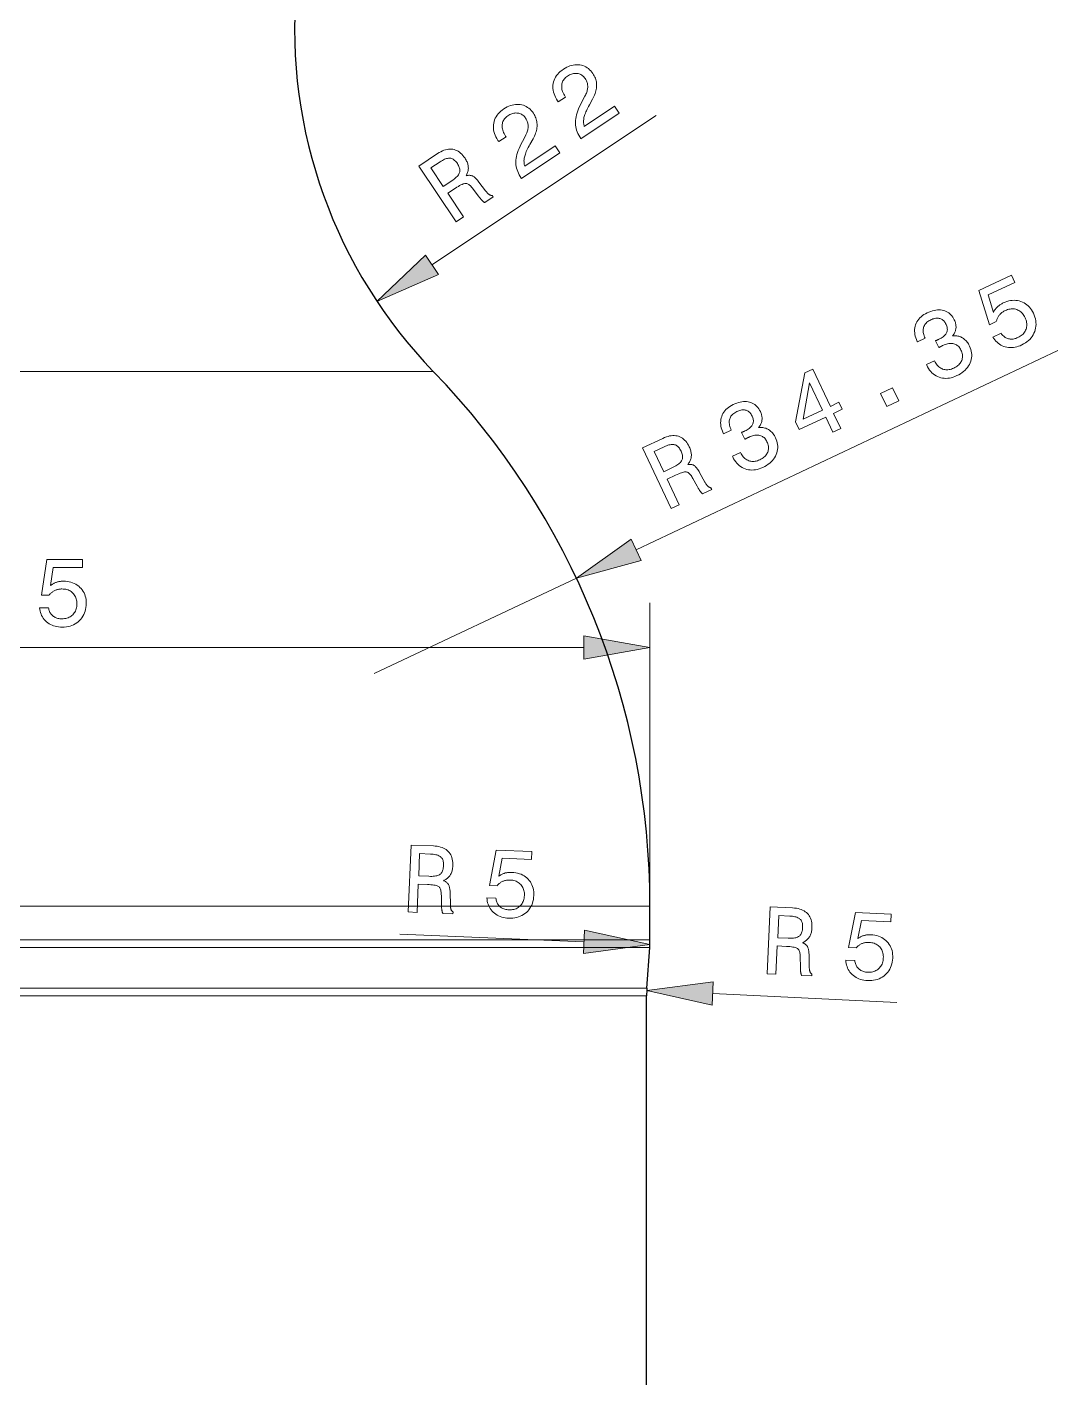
# Model space of a CAD drawing. Extents: x 0 to 297, y 0 to 420.
# Drawn here: x 115.4 to 161.5, y 269.3 to 329.7 of the extents above; entities that cross this region are included whole.
import ezdxf

# ---------------------------------------------------------------- set-up
doc = ezdxf.new("R2010")
doc.units = 0

msp = doc.modelspace()

# ---------------------------------------------------------------- linework, layer by layer
at = {"color": 7, "lineweight": 13, "ltscale": 0.301139}
msp.add_line((133.527, 319.088), (143.556, 325.76), dxfattribs=at)
at = {"color": 7, "lineweight": 13}
for p, q in [((142.661, 306.344), (161.529, 315.258)), ((130.539, 314.322), (83.723, 314.322)), ((76.986, 301.976), (140.327, 301.976)), ((139.043, 290.408), (74.032, 290.408)), ((139.043, 288.908), (74.032, 288.908)), ((139.033, 288.56), (74.044, 288.56)), ((138.922, 286.756), (74.17, 286.756)), ((138.912, 286.408), (74.182, 286.408))]:
    msp.add_line(p, q, dxfattribs=at)
at = {"color": 7, "lineweight": 13, "ltscale": 0.076309}
msp.add_line((133.591, 314.322), (130.539, 314.322), dxfattribs=at)
at = {"color": 7, "lineweight": 13, "ltscale": 0.25}
msp.add_line((130.948, 300.81), (139.99, 305.082), dxfattribs=at)
at = {"color": 7, "lineweight": 13, "ltscale": 0.3392}
msp.add_line((143.282, 290.408), (143.282, 303.976), dxfattribs=at)
at = {"color": 7, "lineweight": 13, "ltscale": 0.105968}
for p, q in [((143.282, 290.408), (139.043, 290.408)), ((143.282, 288.908), (139.043, 288.908))]:
    msp.add_line(p, q, dxfattribs=at)
at = {"color": 7, "lineweight": 30, "ltscale": 0.0375}
msp.add_line((143.282, 288.908), (143.282, 290.408), dxfattribs=at)
at = {"color": 7, "lineweight": 13, "ltscale": 0.206111}
for p, q in [((140.326, 288.822), (132.089, 289.17)), ((146.089, 286.506), (154.324, 286.113))]:
    msp.add_line(p, q, dxfattribs=at)
at = {"color": 7, "lineweight": 13, "ltscale": 0.105931}
msp.add_line((143.27, 288.56), (139.033, 288.56), dxfattribs=at)
at = {"color": 7, "lineweight": 30, "ltscale": 0.045225}
msp.add_line((143.144, 286.756), (143.27, 288.56), dxfattribs=at)
at = {"color": 7, "lineweight": 13, "ltscale": 0.105508}
msp.add_line((143.132, 286.408), (138.912, 286.408), dxfattribs=at)
at = {"color": 7, "lineweight": 13, "ltscale": 0.105546}
msp.add_line((143.144, 286.756), (138.922, 286.756), dxfattribs=at)
at = {"color": 7, "lineweight": 30}
msp.add_line((143.132, 178.208), (143.132, 286.408), dxfattribs=at)
at = {"color": 7, "lineweight": 13}
for points in [[(140.191, 324.723), (140.184, 324.733), (140.137, 324.807), (140.095, 324.881), (140.059, 324.955), (140.027, 325.028), (140.001, 325.102), (139.979, 325.175), (139.963, 325.248), (139.952, 325.321), (139.945, 325.394), (139.944, 325.466), (139.948, 325.541), (139.958, 325.619), (139.973, 325.7), (139.994, 325.785), (140.021, 325.874), (140.053, 325.966), (140.091, 326.062), (140.134, 326.162), (140.183, 326.265), (140.238, 326.372), (140.373, 326.629), (140.397, 326.675), (140.417, 326.72), (140.436, 326.764), (140.452, 326.807), (140.466, 326.849), (140.477, 326.89), (140.486, 326.931), (140.492, 326.971), (140.496, 327.009), (140.498, 327.047), (140.497, 327.085), (140.494, 327.122), (140.488, 327.159), (140.48, 327.195), (140.47, 327.231), (140.458, 327.267), (140.443, 327.303), (140.426, 327.338), (140.406, 327.374), (140.384, 327.409), (140.357, 327.447), (140.328, 327.481), (140.297, 327.513), (140.265, 327.54), (140.231, 327.565), (140.195, 327.586), (140.158, 327.604), (140.118, 327.619), (140.077, 327.63), (140.035, 327.638), (139.991, 327.643), (139.948, 327.644), (139.904, 327.641), (139.859, 327.634), (139.815, 327.624), (139.77, 327.61), (139.725, 327.593), (139.68, 327.571), (139.635, 327.547), (139.59, 327.518), (139.546, 327.487), (139.507, 327.454), (139.471, 327.419), (139.44, 327.383), (139.413, 327.345), (139.389, 327.305), (139.37, 327.263), (139.354, 327.219), (139.343, 327.173), (139.335, 327.126), (139.332, 327.077), (139.332, 327.028), (139.337, 326.978), (139.346, 326.928), (139.359, 326.877), (139.376, 326.826), (139.398, 326.774), (139.423, 326.721), (139.453, 326.668), (139.487, 326.614), (139.507, 326.584), (139.18, 326.367), (139.146, 326.418), (139.097, 326.497), (139.055, 326.575), (139.019, 326.654), (138.99, 326.732), (138.967, 326.809), (138.951, 326.887), (138.942, 326.964), (138.94, 327.041), (138.944, 327.117), (138.955, 327.193), (138.972, 327.268), (138.996, 327.34), (139.026, 327.41), (139.062, 327.478), (139.104, 327.542), (139.153, 327.605), (139.208, 327.665), (139.269, 327.722), (139.337, 327.777), (139.41, 327.829), (139.484, 327.875), (139.558, 327.915), (139.631, 327.949), (139.704, 327.978), (139.778, 328), (139.851, 328.016), (139.924, 328.026), (139.997, 328.03), (140.07, 328.028), (140.143, 328.02), (140.214, 328.007), (140.283, 327.988), (140.348, 327.963), (140.411, 327.932), (140.471, 327.896), (140.528, 327.855), (140.583, 327.808), (140.634, 327.755), (140.683, 327.697), (140.729, 327.633), (140.761, 327.581), (140.79, 327.529), (140.816, 327.476), (140.838, 327.422), (140.856, 327.368), (140.871, 327.314), (140.883, 327.259), (140.891, 327.204), (140.895, 327.148), (140.896, 327.092), (140.893, 327.035), (140.887, 326.977), (140.878, 326.919), (140.864, 326.859), (140.848, 326.799), (140.828, 326.738), (140.804, 326.676), (140.777, 326.613), (140.746, 326.549), (140.712, 326.485), (140.573, 326.238), (140.535, 326.168), (140.5, 326.101), (140.469, 326.037), (140.44, 325.976), (140.414, 325.917), (140.391, 325.862), (140.371, 325.809), (140.355, 325.76), (140.341, 325.713), (140.33, 325.668), (140.322, 325.626), (140.316, 325.584), (140.312, 325.543), (140.31, 325.502), (140.31, 325.462), (140.313, 325.423), (140.318, 325.384), (140.325, 325.346), (140.334, 325.308), (140.345, 325.271), (141.7, 326.172), (141.906, 325.863)], [(137.528, 322.951), (137.521, 322.962), (137.474, 323.036), (137.433, 323.109), (137.396, 323.183), (137.364, 323.257), (137.338, 323.33), (137.316, 323.403), (137.3, 323.476), (137.289, 323.549), (137.283, 323.622), (137.281, 323.695), (137.286, 323.769), (137.295, 323.847), (137.311, 323.929), (137.332, 324.014), (137.358, 324.103), (137.39, 324.195), (137.428, 324.291), (137.472, 324.391), (137.521, 324.494), (137.575, 324.601), (137.711, 324.858), (137.734, 324.903), (137.755, 324.948), (137.773, 324.992), (137.789, 325.035), (137.803, 325.078), (137.814, 325.119), (137.823, 325.16), (137.829, 325.199), (137.833, 325.238), (137.835, 325.276), (137.834, 325.313), (137.831, 325.35), (137.825, 325.387), (137.818, 325.424), (137.807, 325.46), (137.795, 325.496), (137.78, 325.532), (137.763, 325.567), (137.743, 325.602), (137.721, 325.637), (137.694, 325.675), (137.665, 325.71), (137.634, 325.741), (137.602, 325.769), (137.568, 325.794), (137.532, 325.815), (137.495, 325.833), (137.456, 325.848), (137.415, 325.859), (137.372, 325.867), (137.329, 325.871), (137.285, 325.872), (137.241, 325.869), (137.197, 325.863), (137.152, 325.853), (137.108, 325.839), (137.063, 325.821), (137.018, 325.8), (136.972, 325.775), (136.927, 325.747), (136.883, 325.716), (136.844, 325.683), (136.809, 325.648), (136.777, 325.612), (136.75, 325.573), (136.726, 325.533), (136.707, 325.491), (136.691, 325.448), (136.68, 325.402), (136.672, 325.355), (136.669, 325.306), (136.669, 325.257), (136.674, 325.207), (136.683, 325.157), (136.696, 325.106), (136.713, 325.054), (136.735, 325.002), (136.76, 324.95), (136.79, 324.897), (136.824, 324.843), (136.844, 324.813), (136.517, 324.596), (136.484, 324.647), (136.434, 324.725), (136.392, 324.804), (136.356, 324.882), (136.327, 324.96), (136.304, 325.038), (136.288, 325.115), (136.279, 325.192), (136.277, 325.269), (136.281, 325.346), (136.292, 325.422), (136.309, 325.497), (136.333, 325.569), (136.363, 325.639), (136.399, 325.706), (136.441, 325.771), (136.49, 325.833), (136.545, 325.893), (136.606, 325.951), (136.674, 326.005), (136.748, 326.058), (136.821, 326.104), (136.895, 326.144), (136.968, 326.178), (137.042, 326.206), (137.115, 326.228), (137.188, 326.244), (137.261, 326.255), (137.334, 326.259), (137.407, 326.257), (137.48, 326.249), (137.551, 326.235), (137.62, 326.216), (137.686, 326.191), (137.748, 326.161), (137.808, 326.125), (137.866, 326.083), (137.92, 326.036), (137.971, 325.984), (138.02, 325.925), (138.066, 325.861), (138.098, 325.809), (138.127, 325.757), (138.153, 325.704), (138.175, 325.651), (138.194, 325.597), (138.208, 325.543), (138.22, 325.488), (138.228, 325.433), (138.232, 325.377), (138.233, 325.321), (138.231, 325.264), (138.224, 325.206), (138.215, 325.147), (138.202, 325.088), (138.185, 325.027), (138.165, 324.966), (138.141, 324.904), (138.114, 324.842), (138.084, 324.778), (138.05, 324.714), (137.91, 324.466), (137.872, 324.397), (137.838, 324.33), (137.806, 324.266), (137.777, 324.204), (137.751, 324.146), (137.728, 324.091), (137.709, 324.038), (137.692, 323.988), (137.678, 323.941), (137.667, 323.897), (137.659, 323.855), (137.653, 323.813), (137.649, 323.772), (137.647, 323.731), (137.648, 323.691), (137.65, 323.651), (137.655, 323.613), (137.662, 323.574), (137.671, 323.537), (137.682, 323.499), (139.037, 324.401), (139.243, 324.092)], [(134.607, 321.008), (132.947, 323.502), (133.781, 324.057), (133.854, 324.103), (133.926, 324.143), (133.997, 324.177), (134.067, 324.205), (134.136, 324.227), (134.204, 324.243), (134.27, 324.254), (134.336, 324.258), (134.4, 324.256), (134.464, 324.249), (134.526, 324.235), (134.586, 324.216), (134.645, 324.19), (134.702, 324.159), (134.757, 324.122), (134.811, 324.079), (134.863, 324.03), (134.913, 323.975), (134.962, 323.914), (135.009, 323.848), (135.035, 323.807), (135.058, 323.766), (135.079, 323.725), (135.098, 323.685), (135.114, 323.644), (135.128, 323.604), (135.139, 323.564), (135.147, 323.524), (135.153, 323.484), (135.157, 323.445), (135.158, 323.405), (135.156, 323.366), (135.152, 323.327), (135.146, 323.289), (135.137, 323.251), (135.125, 323.213), (135.111, 323.175), (135.095, 323.137), (135.076, 323.1), (135.055, 323.063), (135.087, 323.072), (135.119, 323.079), (135.15, 323.083), (135.18, 323.086), (135.209, 323.087), (135.237, 323.085), (135.264, 323.082), (135.291, 323.077), (135.316, 323.069), (135.341, 323.06), (135.365, 323.047), (135.391, 323.032), (135.418, 323.013), (135.445, 322.991), (135.474, 322.965), (135.503, 322.936), (135.534, 322.903), (135.566, 322.868), (135.598, 322.828), (135.632, 322.786), (135.928, 322.398), (135.947, 322.374), (135.965, 322.351), (135.983, 322.33), (136, 322.31), (136.016, 322.292), (136.032, 322.276), (136.047, 322.261), (136.062, 322.248), (136.076, 322.237), (136.089, 322.227), (136.103, 322.219), (136.116, 322.211), (136.129, 322.204), (136.143, 322.199), (136.157, 322.194), (136.171, 322.19), (136.185, 322.188), (136.199, 322.186), (136.214, 322.185), (136.229, 322.185), (136.274, 322.117), (135.897, 321.866), (135.886, 321.871), (135.875, 321.877), (135.864, 321.884), (135.853, 321.893), (135.841, 321.902), (135.828, 321.911), (135.816, 321.922), (135.803, 321.934), (135.79, 321.947), (135.776, 321.96), (135.762, 321.975), (135.747, 321.991), (135.731, 322.008), (135.715, 322.026), (135.699, 322.046), (135.681, 322.066), (135.664, 322.088), (135.645, 322.112), (135.626, 322.136), (135.606, 322.161), (135.374, 322.473), (135.339, 322.518), (135.305, 322.558), (135.272, 322.594), (135.24, 322.626), (135.208, 322.653), (135.177, 322.676), (135.147, 322.694), (135.118, 322.709), (135.09, 322.718), (135.063, 322.724), (135.033, 322.725), (135, 322.721), (134.963, 322.712), (134.921, 322.698), (134.875, 322.679), (134.825, 322.655), (134.77, 322.626), (134.712, 322.593), (134.649, 322.554), (134.582, 322.51), (134.239, 322.283), (134.94, 321.23)], [(133.891, 323.689), (133.484, 323.418), (134.036, 322.588), (134.421, 322.844), (134.477, 322.883), (134.528, 322.921), (134.575, 322.959), (134.617, 322.996), (134.653, 323.034), (134.686, 323.07), (134.713, 323.106), (134.735, 323.142), (134.753, 323.178), (134.765, 323.212), (134.774, 323.248), (134.778, 323.284), (134.778, 323.321), (134.775, 323.36), (134.767, 323.399), (134.755, 323.439), (134.739, 323.481), (134.719, 323.523), (134.695, 323.566), (134.668, 323.611), (134.638, 323.653), (134.608, 323.691), (134.577, 323.725), (134.545, 323.755), (134.513, 323.782), (134.48, 323.804), (134.447, 323.822), (134.413, 323.836), (134.378, 323.846), (134.343, 323.852), (134.306, 323.854), (134.268, 323.852), (134.227, 323.845), (134.185, 323.835), (134.141, 323.821), (134.095, 323.803), (134.047, 323.78), (133.997, 323.754), (133.945, 323.724)], [(133.238, 319.522), (131.067, 317.452), (133.816, 318.655)], [(158.621, 315.855), (158.983, 316.026), (159.01, 315.988), (159.039, 315.953), (159.068, 315.922), (159.1, 315.892), (159.132, 315.866), (159.166, 315.843), (159.202, 315.823), (159.238, 315.805), (159.276, 315.79), (159.316, 315.779), (159.356, 315.77), (159.397, 315.765), (159.438, 315.762), (159.479, 315.763), (159.521, 315.767), (159.564, 315.774), (159.607, 315.784), (159.65, 315.797), (159.694, 315.814), (159.739, 315.833), (159.791, 315.86), (159.84, 315.889), (159.886, 315.921), (159.927, 315.954), (159.965, 315.991), (159.999, 316.029), (160.03, 316.07), (160.056, 316.113), (160.079, 316.158), (160.099, 316.206), (160.114, 316.255), (160.125, 316.305), (160.132, 316.355), (160.134, 316.406), (160.132, 316.457), (160.126, 316.509), (160.116, 316.561), (160.101, 316.614), (160.082, 316.667), (160.058, 316.721), (160.031, 316.774), (160.002, 316.824), (159.97, 316.87), (159.936, 316.912), (159.9, 316.95), (159.862, 316.984), (159.821, 317.015), (159.779, 317.042), (159.734, 317.065), (159.686, 317.084), (159.638, 317.099), (159.589, 317.11), (159.538, 317.116), (159.488, 317.118), (159.436, 317.116), (159.384, 317.109), (159.331, 317.098), (159.278, 317.083), (159.224, 317.064), (159.169, 317.04), (159.138, 317.024), (159.108, 317.008), (159.079, 316.99), (159.051, 316.972), (159.025, 316.952), (158.999, 316.932), (158.975, 316.911), (158.952, 316.888), (158.93, 316.865), (158.91, 316.84), (158.89, 316.815), (158.872, 316.789), (158.855, 316.761), (158.839, 316.733), (158.824, 316.704), (158.811, 316.674), (158.799, 316.644), (158.788, 316.612), (158.778, 316.579), (158.77, 316.546), (158.459, 316.399), (157.994, 317.937), (159.443, 318.622), (159.594, 318.301), (158.406, 317.74), (158.643, 316.959), (158.654, 316.985), (158.667, 317.011), (158.681, 317.036), (158.697, 317.06), (158.713, 317.085), (158.73, 317.108), (158.749, 317.131), (158.768, 317.154), (158.789, 317.176), (158.811, 317.198), (158.833, 317.219), (158.857, 317.24), (158.881, 317.259), (158.907, 317.279), (158.933, 317.297), (158.96, 317.315), (158.988, 317.332), (159.017, 317.348), (159.047, 317.364), (159.078, 317.379), (159.161, 317.415), (159.243, 317.445), (159.325, 317.468), (159.405, 317.485), (159.484, 317.495), (159.563, 317.499), (159.64, 317.496), (159.717, 317.487), (159.792, 317.471), (159.867, 317.449), (159.94, 317.421), (160.009, 317.387), (160.074, 317.348), (160.135, 317.303), (160.193, 317.253), (160.248, 317.197), (160.298, 317.136), (160.345, 317.069), (160.389, 316.997), (160.429, 316.919), (160.466, 316.834), (160.496, 316.75), (160.519, 316.666), (160.535, 316.583), (160.544, 316.501), (160.546, 316.419), (160.542, 316.338), (160.53, 316.258), (160.511, 316.179), (160.486, 316.1), (160.454, 316.023), (160.417, 315.95), (160.373, 315.881), (160.324, 315.816), (160.269, 315.754), (160.209, 315.697), (160.142, 315.643), (160.07, 315.592), (159.992, 315.546), (159.909, 315.503), (159.832, 315.47), (159.757, 315.442), (159.681, 315.419), (159.607, 315.403), (159.533, 315.391), (159.459, 315.386), (159.386, 315.386), (159.314, 315.391), (159.242, 315.402), (159.171, 315.419), (159.101, 315.441), (159.035, 315.467), (158.972, 315.499), (158.912, 315.535), (158.856, 315.576), (158.802, 315.623), (158.752, 315.673), (158.705, 315.729), (158.661, 315.79)], [(155.644, 314.624), (156.005, 314.794), (156.034, 314.739), (156.064, 314.689), (156.097, 314.642), (156.131, 314.599), (156.167, 314.56), (156.204, 314.525), (156.243, 314.494), (156.284, 314.467), (156.327, 314.444), (156.371, 314.425), (156.417, 314.41), (156.464, 314.399), (156.511, 314.393), (156.559, 314.391), (156.609, 314.393), (156.659, 314.399), (156.71, 314.41), (156.763, 314.425), (156.816, 314.445), (156.87, 314.468), (156.921, 314.494), (156.969, 314.522), (157.014, 314.552), (157.054, 314.583), (157.091, 314.617), (157.125, 314.652), (157.155, 314.689), (157.181, 314.727), (157.204, 314.768), (157.223, 314.81), (157.238, 314.853), (157.249, 314.897), (157.256, 314.942), (157.259, 314.988), (157.257, 315.034), (157.252, 315.081), (157.243, 315.128), (157.229, 315.176), (157.212, 315.225), (157.19, 315.275), (157.168, 315.319), (157.143, 315.359), (157.117, 315.396), (157.088, 315.429), (157.057, 315.459), (157.024, 315.485), (156.989, 315.508), (156.952, 315.528), (156.913, 315.544), (156.872, 315.557), (156.829, 315.566), (156.785, 315.572), (156.739, 315.573), (156.693, 315.571), (156.645, 315.566), (156.595, 315.557), (156.545, 315.544), (156.493, 315.527), (156.44, 315.506), (156.386, 315.482), (156.378, 315.479), (156.371, 315.475), (156.363, 315.471), (156.355, 315.467), (156.347, 315.463), (156.339, 315.459), (156.331, 315.455), (156.323, 315.451), (156.315, 315.447), (156.307, 315.443), (156.298, 315.438), (156.289, 315.433), (156.28, 315.428), (156.27, 315.423), (156.259, 315.417), (156.248, 315.411), (156.237, 315.405), (156.225, 315.399), (156.212, 315.392), (156.199, 315.385), (156.054, 315.692), (156.062, 315.695), (156.071, 315.699), (156.079, 315.702), (156.087, 315.706), (156.096, 315.709), (156.104, 315.713), (156.112, 315.716), (156.12, 315.72), (156.128, 315.723), (156.135, 315.727), (156.143, 315.73), (156.151, 315.733), (156.158, 315.737), (156.165, 315.74), (156.172, 315.743), (156.179, 315.746), (156.186, 315.75), (156.193, 315.753), (156.2, 315.756), (156.206, 315.759), (156.257, 315.784), (156.304, 315.81), (156.347, 315.837), (156.387, 315.865), (156.423, 315.893), (156.455, 315.922), (156.484, 315.952), (156.509, 315.983), (156.53, 316.015), (156.547, 316.047), (156.561, 316.08), (156.571, 316.115), (156.578, 316.15), (156.581, 316.186), (156.58, 316.223), (156.576, 316.261), (156.568, 316.301), (156.557, 316.341), (156.542, 316.382), (156.524, 316.424), (156.504, 316.464), (156.482, 316.5), (156.458, 316.534), (156.434, 316.564), (156.407, 316.592), (156.379, 316.616), (156.35, 316.637), (156.318, 316.655), (156.286, 316.671), (156.251, 316.683), (156.216, 316.691), (156.179, 316.697), (156.141, 316.7), (156.102, 316.699), (156.062, 316.695), (156.021, 316.687), (155.979, 316.677), (155.936, 316.663), (155.891, 316.646), (155.846, 316.626), (155.796, 316.601), (155.75, 316.574), (155.708, 316.545), (155.669, 316.514), (155.635, 316.482), (155.604, 316.448), (155.578, 316.412), (155.555, 316.374), (155.536, 316.335), (155.521, 316.293), (155.51, 316.251), (155.503, 316.206), (155.5, 316.161), (155.501, 316.113), (155.506, 316.065), (155.515, 316.014), (155.528, 315.963), (155.545, 315.91), (155.566, 315.855), (155.59, 315.799), (155.243, 315.635), (155.231, 315.662), (155.196, 315.741), (155.168, 315.819), (155.146, 315.896), (155.13, 315.972), (155.12, 316.047), (155.116, 316.121), (155.118, 316.194), (155.127, 316.266), (155.142, 316.336), (155.163, 316.406), (155.189, 316.474), (155.221, 316.538), (155.259, 316.599), (155.302, 316.657), (155.351, 316.712), (155.405, 316.763), (155.464, 316.812), (155.529, 316.857), (155.599, 316.899), (155.675, 316.937), (155.757, 316.974), (155.838, 317.005), (155.916, 317.03), (155.992, 317.049), (156.067, 317.063), (156.139, 317.072), (156.21, 317.075), (156.279, 317.072), (156.346, 317.063), (156.41, 317.049), (156.473, 317.03), (156.532, 317.005), (156.588, 316.975), (156.641, 316.94), (156.691, 316.9), (156.738, 316.854), (156.781, 316.803), (156.822, 316.747), (156.859, 316.686), (156.893, 316.62), (156.911, 316.581), (156.926, 316.542), (156.939, 316.503), (156.949, 316.465), (156.957, 316.427), (156.964, 316.39), (156.967, 316.353), (156.969, 316.316), (156.968, 316.279), (156.965, 316.243), (156.96, 316.208), (156.952, 316.172), (156.942, 316.138), (156.93, 316.104), (156.915, 316.07), (156.899, 316.037), (156.879, 316.005), (156.858, 315.973), (156.834, 315.941), (156.809, 315.911), (156.859, 315.914), (156.909, 315.914), (156.957, 315.912), (157.004, 315.907), (157.05, 315.899), (157.094, 315.889), (157.137, 315.875), (157.179, 315.859), (157.22, 315.84), (157.259, 315.818), (157.297, 315.793), (157.333, 315.766), (157.368, 315.737), (157.402, 315.704), (157.434, 315.669), (157.464, 315.631), (157.493, 315.591), (157.52, 315.548), (157.546, 315.502), (157.57, 315.454), (157.603, 315.376), (157.63, 315.299), (157.65, 315.222), (157.663, 315.146), (157.669, 315.07), (157.669, 314.995), (157.662, 314.921), (157.648, 314.847), (157.627, 314.774), (157.599, 314.701), (157.565, 314.63), (157.526, 314.562), (157.48, 314.497), (157.429, 314.436), (157.372, 314.377), (157.31, 314.321), (157.241, 314.269), (157.167, 314.219), (157.087, 314.173), (157.002, 314.13), (156.918, 314.093), (156.836, 314.063), (156.755, 314.04), (156.675, 314.023), (156.596, 314.013), (156.518, 314.009), (156.441, 314.012), (156.365, 314.021), (156.29, 314.037), (156.217, 314.059), (156.145, 314.088), (156.077, 314.122), (156.013, 314.161), (155.951, 314.207), (155.894, 314.258), (155.839, 314.314), (155.789, 314.377), (155.741, 314.444), (155.697, 314.518), (155.657, 314.597)], [(151.462, 311.608), (151.145, 312.279), (149.953, 311.716), (149.791, 312.059), (150.205, 314.257), (150.56, 314.425), (151.348, 312.757), (151.735, 312.94), (151.882, 312.627), (151.495, 312.444), (151.812, 311.773)], [(150.133, 312.183), (150.997, 312.591), (150.423, 313.806)], [(153.869, 312.745), (153.595, 313.327), (154.134, 313.581), (154.409, 313)], [(146.969, 310.525), (147.33, 310.695), (147.359, 310.641), (147.389, 310.59), (147.422, 310.543), (147.456, 310.5), (147.492, 310.462), (147.529, 310.427), (147.568, 310.396), (147.609, 310.369), (147.652, 310.346), (147.696, 310.326), (147.742, 310.312), (147.788, 310.301), (147.836, 310.294), (147.884, 310.292), (147.934, 310.294), (147.984, 310.301), (148.035, 310.312), (148.088, 310.327), (148.141, 310.346), (148.195, 310.37), (148.246, 310.396), (148.294, 310.424), (148.339, 310.453), (148.379, 310.485), (148.416, 310.518), (148.45, 310.553), (148.48, 310.59), (148.506, 310.629), (148.528, 310.669), (148.547, 310.711), (148.563, 310.755), (148.574, 310.799), (148.581, 310.844), (148.584, 310.889), (148.582, 310.935), (148.577, 310.982), (148.568, 311.03), (148.554, 311.078), (148.537, 311.127), (148.515, 311.176), (148.493, 311.22), (148.468, 311.26), (148.442, 311.297), (148.413, 311.33), (148.382, 311.36), (148.349, 311.387), (148.314, 311.41), (148.277, 311.429), (148.238, 311.446), (148.197, 311.458), (148.154, 311.468), (148.11, 311.473), (148.064, 311.475), (148.018, 311.473), (147.97, 311.467), (147.92, 311.458), (147.87, 311.445), (147.818, 311.428), (147.765, 311.408), (147.711, 311.384), (147.703, 311.38), (147.696, 311.376), (147.688, 311.373), (147.68, 311.369), (147.672, 311.365), (147.664, 311.361), (147.656, 311.357), (147.648, 311.353), (147.64, 311.348), (147.632, 311.344), (147.623, 311.34), (147.614, 311.335), (147.605, 311.33), (147.595, 311.324), (147.584, 311.319), (147.573, 311.313), (147.562, 311.307), (147.55, 311.3), (147.537, 311.293), (147.524, 311.286), (147.379, 311.593), (147.387, 311.597), (147.396, 311.6), (147.404, 311.604), (147.412, 311.607), (147.421, 311.611), (147.429, 311.614), (147.437, 311.618), (147.445, 311.621), (147.453, 311.625), (147.46, 311.628), (147.468, 311.631), (147.475, 311.635), (147.483, 311.638), (147.49, 311.641), (147.497, 311.645), (147.504, 311.648), (147.511, 311.651), (147.518, 311.654), (147.525, 311.657), (147.531, 311.66), (147.582, 311.686), (147.629, 311.712), (147.672, 311.738), (147.712, 311.766), (147.748, 311.794), (147.78, 311.824), (147.809, 311.854), (147.833, 311.884), (147.855, 311.916), (147.872, 311.948), (147.886, 311.982), (147.896, 312.016), (147.903, 312.051), (147.906, 312.087), (147.905, 312.125), (147.901, 312.163), (147.893, 312.202), (147.882, 312.242), (147.867, 312.283), (147.849, 312.326), (147.829, 312.365), (147.807, 312.402), (147.783, 312.435), (147.759, 312.466), (147.732, 312.493), (147.704, 312.518), (147.674, 312.539), (147.643, 312.557), (147.611, 312.572), (147.576, 312.584), (147.541, 312.593), (147.504, 312.599), (147.466, 312.601), (147.427, 312.6), (147.387, 312.596), (147.346, 312.589), (147.304, 312.578), (147.261, 312.565), (147.216, 312.548), (147.171, 312.528), (147.121, 312.502), (147.075, 312.475), (147.032, 312.446), (146.994, 312.415), (146.96, 312.383), (146.929, 312.349), (146.903, 312.313), (146.88, 312.275), (146.861, 312.236), (146.846, 312.195), (146.835, 312.152), (146.828, 312.108), (146.825, 312.062), (146.826, 312.015), (146.831, 311.966), (146.84, 311.916), (146.853, 311.864), (146.87, 311.811), (146.891, 311.757), (146.915, 311.7), (146.568, 311.537), (146.556, 311.563), (146.521, 311.642), (146.493, 311.721), (146.471, 311.798), (146.455, 311.874), (146.445, 311.948), (146.441, 312.022), (146.443, 312.095), (146.452, 312.167), (146.467, 312.238), (146.488, 312.307), (146.514, 312.375), (146.546, 312.439), (146.584, 312.5), (146.627, 312.558), (146.676, 312.613), (146.73, 312.665), (146.789, 312.713), (146.854, 312.758), (146.924, 312.8), (147, 312.839), (147.082, 312.875), (147.163, 312.906), (147.241, 312.931), (147.317, 312.951), (147.392, 312.965), (147.464, 312.973), (147.535, 312.976), (147.604, 312.973), (147.671, 312.965), (147.735, 312.951), (147.798, 312.931), (147.857, 312.906), (147.913, 312.876), (147.966, 312.841), (148.016, 312.801), (148.063, 312.755), (148.106, 312.705), (148.147, 312.649), (148.184, 312.588), (148.218, 312.521), (148.236, 312.482), (148.251, 312.443), (148.264, 312.405), (148.274, 312.367), (148.282, 312.329), (148.288, 312.291), (148.292, 312.254), (148.294, 312.217), (148.293, 312.181), (148.29, 312.145), (148.285, 312.109), (148.277, 312.074), (148.267, 312.039), (148.255, 312.005), (148.24, 311.971), (148.224, 311.938), (148.204, 311.906), (148.183, 311.874), (148.159, 311.843), (148.133, 311.812), (148.184, 311.815), (148.234, 311.816), (148.282, 311.814), (148.329, 311.808), (148.375, 311.801), (148.419, 311.79), (148.462, 311.776), (148.504, 311.76), (148.545, 311.741), (148.584, 311.719), (148.622, 311.695), (148.658, 311.668), (148.693, 311.638), (148.727, 311.605), (148.759, 311.57), (148.789, 311.533), (148.818, 311.492), (148.845, 311.449), (148.871, 311.404), (148.895, 311.356), (148.928, 311.278), (148.955, 311.2), (148.975, 311.124), (148.988, 311.047), (148.994, 310.972), (148.994, 310.897), (148.987, 310.822), (148.973, 310.748), (148.952, 310.675), (148.924, 310.602), (148.89, 310.531), (148.851, 310.464), (148.805, 310.399), (148.754, 310.337), (148.697, 310.278), (148.635, 310.223), (148.566, 310.17), (148.492, 310.121), (148.412, 310.074), (148.327, 310.031), (148.243, 309.995), (148.161, 309.965), (148.08, 309.941), (148, 309.925), (147.921, 309.914), (147.843, 309.911), (147.766, 309.913), (147.69, 309.923), (147.615, 309.938), (147.541, 309.961), (147.47, 309.989), (147.402, 310.023), (147.337, 310.063), (147.276, 310.108), (147.219, 310.159), (147.164, 310.216), (147.114, 310.278), (147.066, 310.346), (147.022, 310.419), (146.982, 310.498)], [(144.231, 308.191), (142.951, 310.9), (143.857, 311.328), (143.936, 311.363), (144.013, 311.392), (144.088, 311.416), (144.161, 311.433), (144.233, 311.445), (144.302, 311.451), (144.369, 311.452), (144.435, 311.447), (144.498, 311.436), (144.56, 311.419), (144.619, 311.396), (144.676, 311.368), (144.73, 311.335), (144.782, 311.296), (144.832, 311.251), (144.878, 311.2), (144.923, 311.144), (144.965, 311.083), (145.004, 311.016), (145.041, 310.943), (145.061, 310.899), (145.078, 310.855), (145.093, 310.812), (145.106, 310.769), (145.116, 310.727), (145.123, 310.685), (145.128, 310.644), (145.131, 310.603), (145.131, 310.563), (145.129, 310.523), (145.124, 310.484), (145.117, 310.445), (145.107, 310.407), (145.095, 310.37), (145.081, 310.334), (145.064, 310.298), (145.045, 310.262), (145.023, 310.228), (144.999, 310.194), (144.973, 310.16), (145.006, 310.164), (145.038, 310.166), (145.07, 310.166), (145.1, 310.165), (145.128, 310.161), (145.156, 310.156), (145.183, 310.148), (145.208, 310.139), (145.232, 310.128), (145.255, 310.115), (145.278, 310.099), (145.301, 310.08), (145.324, 310.058), (145.349, 310.032), (145.373, 310.002), (145.398, 309.969), (145.424, 309.933), (145.45, 309.893), (145.476, 309.849), (145.503, 309.802), (145.74, 309.375), (145.755, 309.348), (145.77, 309.323), (145.784, 309.3), (145.798, 309.278), (145.812, 309.258), (145.825, 309.24), (145.838, 309.223), (145.851, 309.208), (145.863, 309.194), (145.875, 309.183), (145.887, 309.172), (145.899, 309.163), (145.911, 309.154), (145.924, 309.147), (145.937, 309.14), (145.95, 309.135), (145.964, 309.13), (145.978, 309.126), (145.992, 309.123), (146.007, 309.121), (146.042, 309.047), (145.632, 308.853), (145.622, 308.86), (145.613, 308.868), (145.603, 308.876), (145.592, 308.886), (145.582, 308.897), (145.571, 308.908), (145.56, 308.921), (145.549, 308.934), (145.538, 308.949), (145.526, 308.964), (145.514, 308.981), (145.502, 308.999), (145.489, 309.018), (145.476, 309.038), (145.462, 309.06), (145.448, 309.083), (145.434, 309.107), (145.419, 309.133), (145.403, 309.16), (145.388, 309.188), (145.203, 309.53), (145.175, 309.579), (145.147, 309.624), (145.119, 309.664), (145.092, 309.7), (145.065, 309.732), (145.038, 309.759), (145.011, 309.782), (144.984, 309.8), (144.958, 309.814), (144.931, 309.823), (144.902, 309.828), (144.869, 309.829), (144.83, 309.826), (144.787, 309.818), (144.739, 309.806), (144.686, 309.79), (144.628, 309.769), (144.565, 309.744), (144.497, 309.715), (144.424, 309.682), (144.053, 309.506), (144.593, 308.363)], [(143.912, 310.948), (143.47, 310.74), (143.896, 309.838), (144.313, 310.035), (144.375, 310.065), (144.431, 310.096), (144.483, 310.127), (144.529, 310.158), (144.571, 310.189), (144.608, 310.221), (144.641, 310.253), (144.668, 310.285), (144.69, 310.317), (144.708, 310.35), (144.721, 310.383), (144.731, 310.419), (144.737, 310.456), (144.738, 310.494), (144.736, 310.534), (144.731, 310.576), (144.721, 310.619), (144.708, 310.664), (144.69, 310.71), (144.669, 310.758), (144.646, 310.804), (144.621, 310.846), (144.596, 310.885), (144.569, 310.919), (144.541, 310.95), (144.512, 310.976), (144.481, 310.999), (144.449, 311.018), (144.417, 311.033), (144.383, 311.044), (144.347, 311.051), (144.308, 311.054), (144.268, 311.054), (144.224, 311.05), (144.179, 311.043), (144.13, 311.031), (144.079, 311.016), (144.026, 310.997), (143.971, 310.975)], [(142.439, 306.815), (139.99, 305.082), (142.884, 305.873)], [(115.981, 303.758), (116.381, 303.758), (116.39, 303.713), (116.401, 303.669), (116.414, 303.627), (116.43, 303.587), (116.448, 303.55), (116.469, 303.514), (116.492, 303.481), (116.518, 303.449), (116.546, 303.42), (116.576, 303.393), (116.609, 303.367), (116.644, 303.345), (116.68, 303.325), (116.718, 303.308), (116.757, 303.294), (116.799, 303.282), (116.842, 303.273), (116.887, 303.266), (116.934, 303.262), (116.982, 303.261), (117.041, 303.263), (117.098, 303.268), (117.152, 303.277), (117.204, 303.29), (117.254, 303.307), (117.301, 303.327), (117.346, 303.351), (117.389, 303.378), (117.429, 303.409), (117.467, 303.444), (117.502, 303.482), (117.533, 303.522), (117.561, 303.565), (117.584, 303.609), (117.605, 303.657), (117.621, 303.706), (117.634, 303.758), (117.643, 303.812), (117.649, 303.868), (117.651, 303.927), (117.649, 303.987), (117.643, 304.044), (117.634, 304.099), (117.622, 304.152), (117.605, 304.202), (117.585, 304.249), (117.562, 304.294), (117.534, 304.336), (117.504, 304.376), (117.469, 304.414), (117.432, 304.448), (117.392, 304.479), (117.349, 304.506), (117.304, 304.53), (117.257, 304.55), (117.207, 304.566), (117.154, 304.579), (117.1, 304.588), (117.042, 304.593), (116.982, 304.595), (116.948, 304.595), (116.913, 304.592), (116.88, 304.589), (116.847, 304.584), (116.815, 304.578), (116.783, 304.57), (116.752, 304.561), (116.722, 304.551), (116.692, 304.539), (116.663, 304.526), (116.634, 304.511), (116.607, 304.495), (116.579, 304.478), (116.553, 304.459), (116.528, 304.439), (116.503, 304.418), (116.479, 304.395), (116.455, 304.371), (116.433, 304.346), (116.411, 304.319), (116.067, 304.319), (116.303, 305.909), (117.906, 305.909), (117.906, 305.555), (116.592, 305.555), (116.472, 304.747), (116.494, 304.766), (116.517, 304.783), (116.54, 304.8), (116.564, 304.816), (116.589, 304.831), (116.615, 304.845), (116.642, 304.858), (116.669, 304.87), (116.697, 304.881), (116.726, 304.891), (116.756, 304.901), (116.786, 304.909), (116.816, 304.917), (116.847, 304.923), (116.879, 304.929), (116.911, 304.933), (116.944, 304.937), (116.977, 304.939), (117.011, 304.941), (117.045, 304.941), (117.136, 304.938), (117.223, 304.93), (117.306, 304.916), (117.386, 304.897), (117.462, 304.872), (117.535, 304.842), (117.604, 304.807), (117.669, 304.766), (117.731, 304.719), (117.789, 304.667), (117.842, 304.61), (117.89, 304.55), (117.932, 304.487), (117.969, 304.42), (118, 304.35), (118.025, 304.277), (118.045, 304.2), (118.059, 304.119), (118.067, 304.035), (118.07, 303.948), (118.067, 303.855), (118.058, 303.766), (118.043, 303.681), (118.022, 303.599), (117.995, 303.521), (117.963, 303.446), (117.924, 303.375), (117.879, 303.307), (117.828, 303.243), (117.772, 303.183), (117.71, 303.127), (117.645, 303.077), (117.577, 303.033), (117.504, 302.995), (117.428, 302.963), (117.349, 302.937), (117.266, 302.916), (117.179, 302.901), (117.089, 302.893), (116.995, 302.89), (116.912, 302.892), (116.831, 302.899), (116.754, 302.911), (116.679, 302.928), (116.607, 302.95), (116.538, 302.976), (116.472, 303.007), (116.409, 303.043), (116.349, 303.084), (116.292, 303.129), (116.238, 303.178), (116.19, 303.231), (116.146, 303.286), (116.108, 303.345), (116.074, 303.406), (116.046, 303.47), (116.022, 303.538), (116.003, 303.608), (115.99, 303.682)], [(140.327, 301.455), (143.282, 301.976), (140.327, 302.497)], [(132.468, 290.155), (132.594, 293.148), (133.595, 293.106), (133.681, 293.1), (133.763, 293.09), (133.84, 293.076), (133.914, 293.057), (133.982, 293.035), (134.046, 293.008), (134.106, 292.977), (134.162, 292.942), (134.213, 292.903), (134.26, 292.859), (134.302, 292.812), (134.339, 292.76), (134.372, 292.705), (134.399, 292.647), (134.422, 292.584), (134.44, 292.518), (134.453, 292.448), (134.462, 292.374), (134.466, 292.296), (134.465, 292.214), (134.461, 292.166), (134.456, 292.119), (134.45, 292.074), (134.441, 292.03), (134.43, 291.988), (134.417, 291.947), (134.402, 291.909), (134.386, 291.871), (134.367, 291.836), (134.347, 291.801), (134.324, 291.769), (134.3, 291.738), (134.274, 291.709), (134.246, 291.682), (134.216, 291.656), (134.185, 291.632), (134.151, 291.61), (134.116, 291.589), (134.079, 291.57), (134.04, 291.553), (134.071, 291.541), (134.101, 291.528), (134.129, 291.513), (134.154, 291.498), (134.178, 291.481), (134.2, 291.464), (134.22, 291.445), (134.238, 291.425), (134.255, 291.404), (134.269, 291.382), (134.282, 291.357), (134.293, 291.33), (134.304, 291.299), (134.313, 291.264), (134.321, 291.227), (134.328, 291.186), (134.333, 291.142), (134.338, 291.094), (134.341, 291.043), (134.343, 290.989), (134.354, 290.501), (134.355, 290.47), (134.357, 290.441), (134.358, 290.414), (134.361, 290.388), (134.364, 290.364), (134.367, 290.341), (134.371, 290.32), (134.375, 290.301), (134.379, 290.284), (134.384, 290.268), (134.39, 290.253), (134.396, 290.239), (134.403, 290.226), (134.411, 290.213), (134.42, 290.202), (134.429, 290.19), (134.439, 290.18), (134.449, 290.17), (134.46, 290.161), (134.472, 290.152), (134.469, 290.07), (134.016, 290.089), (134.011, 290.1), (134.005, 290.111), (134.001, 290.124), (133.996, 290.137), (133.992, 290.151), (133.988, 290.166), (133.984, 290.182), (133.98, 290.2), (133.977, 290.218), (133.974, 290.237), (133.971, 290.257), (133.968, 290.279), (133.966, 290.301), (133.964, 290.326), (133.962, 290.351), (133.96, 290.378), (133.958, 290.406), (133.957, 290.436), (133.956, 290.467), (133.955, 290.499), (133.951, 290.888), (133.949, 290.944), (133.945, 290.997), (133.939, 291.046), (133.932, 291.09), (133.922, 291.131), (133.911, 291.168), (133.898, 291.2), (133.883, 291.229), (133.866, 291.253), (133.847, 291.274), (133.824, 291.292), (133.794, 291.308), (133.759, 291.323), (133.717, 291.336), (133.668, 291.348), (133.614, 291.358), (133.553, 291.367), (133.486, 291.374), (133.412, 291.38), (133.332, 291.384), (132.921, 291.402), (132.868, 290.138)], [(135.99, 290.789), (136.39, 290.772), (136.396, 290.726), (136.405, 290.682), (136.417, 290.639), (136.431, 290.599), (136.448, 290.561), (136.467, 290.524), (136.489, 290.49), (136.513, 290.457), (136.54, 290.427), (136.569, 290.398), (136.601, 290.372), (136.634, 290.348), (136.67, 290.327), (136.707, 290.308), (136.746, 290.292), (136.787, 290.278), (136.83, 290.267), (136.874, 290.259), (136.921, 290.253), (136.969, 290.249), (137.028, 290.249), (137.085, 290.252), (137.14, 290.259), (137.192, 290.269), (137.243, 290.284), (137.291, 290.302), (137.337, 290.324), (137.381, 290.35), (137.422, 290.379), (137.461, 290.412), (137.498, 290.449), (137.531, 290.487), (137.56, 290.529), (137.586, 290.572), (137.608, 290.619), (137.626, 290.667), (137.641, 290.718), (137.653, 290.772), (137.661, 290.828), (137.665, 290.887), (137.666, 290.947), (137.663, 291.004), (137.656, 291.06), (137.645, 291.112), (137.631, 291.163), (137.613, 291.211), (137.592, 291.257), (137.566, 291.301), (137.537, 291.342), (137.504, 291.381), (137.468, 291.417), (137.43, 291.449), (137.388, 291.478), (137.345, 291.504), (137.298, 291.526), (137.249, 291.544), (137.197, 291.559), (137.142, 291.571), (137.085, 291.578), (137.026, 291.583), (136.991, 291.583), (136.957, 291.583), (136.923, 291.581), (136.89, 291.577), (136.858, 291.572), (136.826, 291.566), (136.794, 291.558), (136.763, 291.549), (136.733, 291.539), (136.703, 291.527), (136.674, 291.513), (136.646, 291.499), (136.618, 291.482), (136.591, 291.465), (136.565, 291.446), (136.539, 291.426), (136.514, 291.404), (136.49, 291.381), (136.466, 291.357), (136.443, 291.331), (136.1, 291.345), (136.403, 292.924), (138.004, 292.856), (137.989, 292.502), (136.676, 292.558), (136.522, 291.756), (136.545, 291.773), (136.568, 291.79), (136.592, 291.806), (136.617, 291.821), (136.643, 291.834), (136.669, 291.847), (136.696, 291.859), (136.724, 291.87), (136.753, 291.88), (136.782, 291.889), (136.812, 291.898), (136.842, 291.905), (136.873, 291.911), (136.905, 291.916), (136.937, 291.92), (136.969, 291.923), (137.002, 291.925), (137.035, 291.926), (137.069, 291.926), (137.103, 291.926), (137.194, 291.919), (137.28, 291.907), (137.363, 291.89), (137.442, 291.867), (137.517, 291.839), (137.588, 291.806), (137.655, 291.768), (137.719, 291.724), (137.778, 291.675), (137.834, 291.62), (137.885, 291.562), (137.931, 291.5), (137.97, 291.435), (138.004, 291.366), (138.032, 291.295), (138.054, 291.22), (138.07, 291.143), (138.081, 291.062), (138.086, 290.977), (138.085, 290.89), (138.078, 290.798), (138.065, 290.709), (138.047, 290.624), (138.023, 290.543), (137.992, 290.466), (137.957, 290.393), (137.915, 290.323), (137.867, 290.258), (137.814, 290.196), (137.755, 290.138), (137.691, 290.085), (137.624, 290.038), (137.553, 289.997), (137.48, 289.962), (137.402, 289.933), (137.322, 289.91), (137.238, 289.893), (137.151, 289.882), (137.06, 289.877), (136.966, 289.878), (136.883, 289.884), (136.803, 289.895), (136.726, 289.91), (136.652, 289.93), (136.581, 289.954), (136.514, 289.984), (136.449, 290.017), (136.388, 290.056), (136.329, 290.099), (136.274, 290.147), (136.223, 290.199), (136.176, 290.253), (136.135, 290.31), (136.099, 290.37), (136.068, 290.433), (136.042, 290.498), (136.022, 290.567), (136.006, 290.638), (135.995, 290.712)], [(133.468, 292.744), (132.979, 292.765), (132.937, 291.768), (133.398, 291.749), (133.466, 291.747), (133.531, 291.748), (133.591, 291.751), (133.646, 291.757), (133.698, 291.765), (133.746, 291.776), (133.789, 291.789), (133.828, 291.805), (133.863, 291.823), (133.894, 291.844), (133.921, 291.867), (133.946, 291.894), (133.968, 291.924), (133.988, 291.957), (134.005, 291.994), (134.019, 292.033), (134.03, 292.076), (134.039, 292.122), (134.046, 292.171), (134.049, 292.223), (134.05, 292.275), (134.048, 292.324), (134.043, 292.37), (134.035, 292.413), (134.025, 292.453), (134.011, 292.49), (133.995, 292.524), (133.975, 292.555), (133.953, 292.584), (133.928, 292.609), (133.9, 292.632), (133.868, 292.653), (133.831, 292.672), (133.791, 292.689), (133.747, 292.703), (133.699, 292.716), (133.647, 292.726), (133.591, 292.734), (133.531, 292.74)], [(148.516, 287.391), (148.659, 290.383), (149.659, 290.336), (149.746, 290.329), (149.827, 290.319), (149.905, 290.304), (149.978, 290.286), (150.046, 290.263), (150.11, 290.236), (150.17, 290.204), (150.225, 290.169), (150.276, 290.129), (150.323, 290.086), (150.365, 290.038), (150.402, 289.987), (150.434, 289.931), (150.461, 289.872), (150.484, 289.81), (150.501, 289.743), (150.514, 289.673), (150.522, 289.599), (150.526, 289.521), (150.524, 289.44), (150.521, 289.391), (150.516, 289.344), (150.508, 289.299), (150.499, 289.255), (150.488, 289.213), (150.475, 289.173), (150.46, 289.134), (150.444, 289.097), (150.425, 289.061), (150.404, 289.028), (150.382, 288.995), (150.357, 288.965), (150.331, 288.936), (150.303, 288.908), (150.273, 288.883), (150.241, 288.859), (150.208, 288.837), (150.172, 288.816), (150.135, 288.798), (150.096, 288.78), (150.127, 288.768), (150.157, 288.755), (150.184, 288.74), (150.21, 288.725), (150.234, 288.708), (150.256, 288.69), (150.276, 288.672), (150.294, 288.652), (150.31, 288.63), (150.324, 288.608), (150.337, 288.584), (150.348, 288.556), (150.358, 288.525), (150.368, 288.491), (150.375, 288.453), (150.382, 288.412), (150.387, 288.368), (150.391, 288.32), (150.394, 288.269), (150.396, 288.215), (150.405, 287.727), (150.405, 287.697), (150.407, 287.667), (150.408, 287.64), (150.411, 287.614), (150.413, 287.59), (150.416, 287.567), (150.42, 287.546), (150.424, 287.527), (150.429, 287.51), (150.434, 287.494), (150.439, 287.479), (150.445, 287.465), (150.452, 287.452), (150.46, 287.439), (150.468, 287.427), (150.477, 287.416), (150.487, 287.405), (150.498, 287.396), (150.509, 287.386), (150.521, 287.378), (150.517, 287.296), (150.064, 287.317), (150.059, 287.328), (150.054, 287.339), (150.049, 287.351), (150.045, 287.365), (150.04, 287.379), (150.036, 287.394), (150.032, 287.41), (150.029, 287.428), (150.026, 287.446), (150.023, 287.465), (150.02, 287.485), (150.017, 287.507), (150.015, 287.53), (150.013, 287.554), (150.011, 287.579), (150.01, 287.606), (150.008, 287.635), (150.007, 287.664), (150.006, 287.695), (150.006, 287.727), (150.003, 288.116), (150.002, 288.173), (149.998, 288.225), (149.993, 288.274), (149.985, 288.319), (149.976, 288.359), (149.965, 288.396), (149.952, 288.429), (149.937, 288.457), (149.92, 288.482), (149.901, 288.503), (149.878, 288.521), (149.849, 288.537), (149.813, 288.552), (149.771, 288.566), (149.723, 288.578), (149.669, 288.588), (149.608, 288.597), (149.541, 288.605), (149.467, 288.611), (149.387, 288.616), (148.977, 288.635), (148.917, 287.372)], [(149.53, 289.975), (149.042, 289.998), (148.994, 289.002), (149.455, 288.98), (149.524, 288.978), (149.588, 288.978), (149.648, 288.981), (149.704, 288.987), (149.755, 288.995), (149.803, 289.005), (149.846, 289.018), (149.885, 289.034), (149.921, 289.052), (149.952, 289.072), (149.979, 289.096), (150.004, 289.122), (150.026, 289.152), (150.046, 289.185), (150.063, 289.222), (150.078, 289.261), (150.089, 289.304), (150.099, 289.35), (150.105, 289.399), (150.109, 289.451), (150.11, 289.503), (150.108, 289.551), (150.104, 289.597), (150.096, 289.64), (150.086, 289.68), (150.072, 289.718), (150.056, 289.752), (150.037, 289.783), (150.015, 289.812), (149.99, 289.838), (149.962, 289.861), (149.93, 289.882), (149.894, 289.901), (149.853, 289.918), (149.809, 289.933), (149.762, 289.945), (149.71, 289.956), (149.654, 289.964), (149.594, 289.97)], [(152.042, 288.006), (152.442, 287.987), (152.448, 287.941), (152.457, 287.897), (152.468, 287.854), (152.482, 287.814), (152.498, 287.776), (152.517, 287.739), (152.539, 287.704), (152.563, 287.672), (152.59, 287.641), (152.619, 287.612), (152.651, 287.586), (152.684, 287.562), (152.719, 287.54), (152.756, 287.521), (152.795, 287.505), (152.836, 287.491), (152.879, 287.48), (152.923, 287.471), (152.97, 287.465), (153.018, 287.461), (153.077, 287.46), (153.134, 287.463), (153.189, 287.47), (153.242, 287.48), (153.292, 287.494), (153.34, 287.512), (153.386, 287.534), (153.43, 287.559), (153.472, 287.589), (153.511, 287.622), (153.548, 287.658), (153.581, 287.696), (153.61, 287.737), (153.636, 287.781), (153.659, 287.827), (153.678, 287.876), (153.693, 287.927), (153.705, 287.98), (153.713, 288.036), (153.717, 288.095), (153.719, 288.155), (153.716, 288.213), (153.709, 288.268), (153.699, 288.321), (153.685, 288.371), (153.668, 288.42), (153.646, 288.466), (153.621, 288.51), (153.592, 288.551), (153.56, 288.59), (153.524, 288.626), (153.485, 288.659), (153.444, 288.688), (153.4, 288.714), (153.354, 288.736), (153.305, 288.755), (153.253, 288.77), (153.199, 288.782), (153.141, 288.79), (153.082, 288.794), (153.047, 288.795), (153.013, 288.795), (152.979, 288.793), (152.946, 288.79), (152.914, 288.785), (152.882, 288.779), (152.85, 288.771), (152.82, 288.762), (152.789, 288.752), (152.759, 288.74), (152.73, 288.727), (152.702, 288.712), (152.674, 288.696), (152.647, 288.679), (152.62, 288.66), (152.594, 288.64), (152.569, 288.619), (152.545, 288.596), (152.521, 288.571), (152.498, 288.546), (152.155, 288.562), (152.466, 290.139), (154.067, 290.062), (154.05, 289.709), (152.738, 289.771), (152.579, 288.97), (152.602, 288.988), (152.626, 289.004), (152.65, 289.02), (152.675, 289.034), (152.7, 289.048), (152.727, 289.061), (152.754, 289.073), (152.782, 289.084), (152.811, 289.093), (152.84, 289.102), (152.87, 289.11), (152.9, 289.117), (152.931, 289.123), (152.963, 289.128), (152.995, 289.132), (153.027, 289.135), (153.06, 289.137), (153.093, 289.138), (153.127, 289.138), (153.161, 289.137), (153.252, 289.13), (153.338, 289.117), (153.421, 289.1), (153.499, 289.077), (153.574, 289.048), (153.645, 289.015), (153.712, 288.976), (153.776, 288.932), (153.835, 288.882), (153.891, 288.828), (153.941, 288.769), (153.986, 288.706), (154.025, 288.641), (154.059, 288.573), (154.086, 288.501), (154.108, 288.426), (154.124, 288.349), (154.134, 288.268), (154.139, 288.183), (154.138, 288.096), (154.13, 288.004), (154.117, 287.915), (154.098, 287.83), (154.073, 287.75), (154.043, 287.673), (154.006, 287.6), (153.964, 287.53), (153.916, 287.465), (153.863, 287.404), (153.803, 287.346), (153.739, 287.293), (153.672, 287.247), (153.601, 287.206), (153.527, 287.171), (153.45, 287.143), (153.369, 287.12), (153.285, 287.104), (153.198, 287.093), (153.107, 287.089), (153.013, 287.09), (152.93, 287.097), (152.85, 287.108), (152.773, 287.123), (152.699, 287.143), (152.629, 287.168), (152.561, 287.198), (152.497, 287.232), (152.436, 287.271), (152.377, 287.315), (152.322, 287.363), (152.271, 287.414), (152.225, 287.469), (152.185, 287.527), (152.149, 287.587), (152.118, 287.65), (152.093, 287.715), (152.072, 287.784), (152.057, 287.855), (152.047, 287.929)], [(140.304, 288.301), (143.277, 288.697), (140.348, 289.342)], [(146.113, 287.026), (143.138, 286.646), (146.064, 285.985)]]:
    msp.add_lwpolyline(points, close=True, dxfattribs=at)
at = {"color": 7, "lineweight": 30}
for centre, radius, start, end in [((149.384, 329.637), 22, 175.4034, 224.12054), ((108.932, 290.408), 34.35, 0.00001, 44.12055), ((138.282, 288.908), 5, 356.01272, 359.99986), ((148.132, 286.408), 5, 176.01272, 179.99987)]:
    msp.add_arc(centre, radius, start, end, dxfattribs=at)
at = {"color": 7, "lineweight": 13}
for points in [[(133.238, 319.522), (131.067, 317.452), (133.238, 319.522), (133.816, 318.655)], [(142.439, 306.815), (139.99, 305.082), (142.439, 306.815), (142.884, 305.873)], [(140.327, 301.455), (143.282, 301.976), (140.327, 301.455), (140.327, 302.497)], [(140.304, 288.301), (143.277, 288.697), (140.304, 288.301), (140.348, 289.342)], [(146.113, 287.026), (143.138, 286.646), (146.113, 287.026), (146.064, 285.985)]]:
    msp.add_solid(points, dxfattribs=at)

doc.saveas('drawing.dxf')
